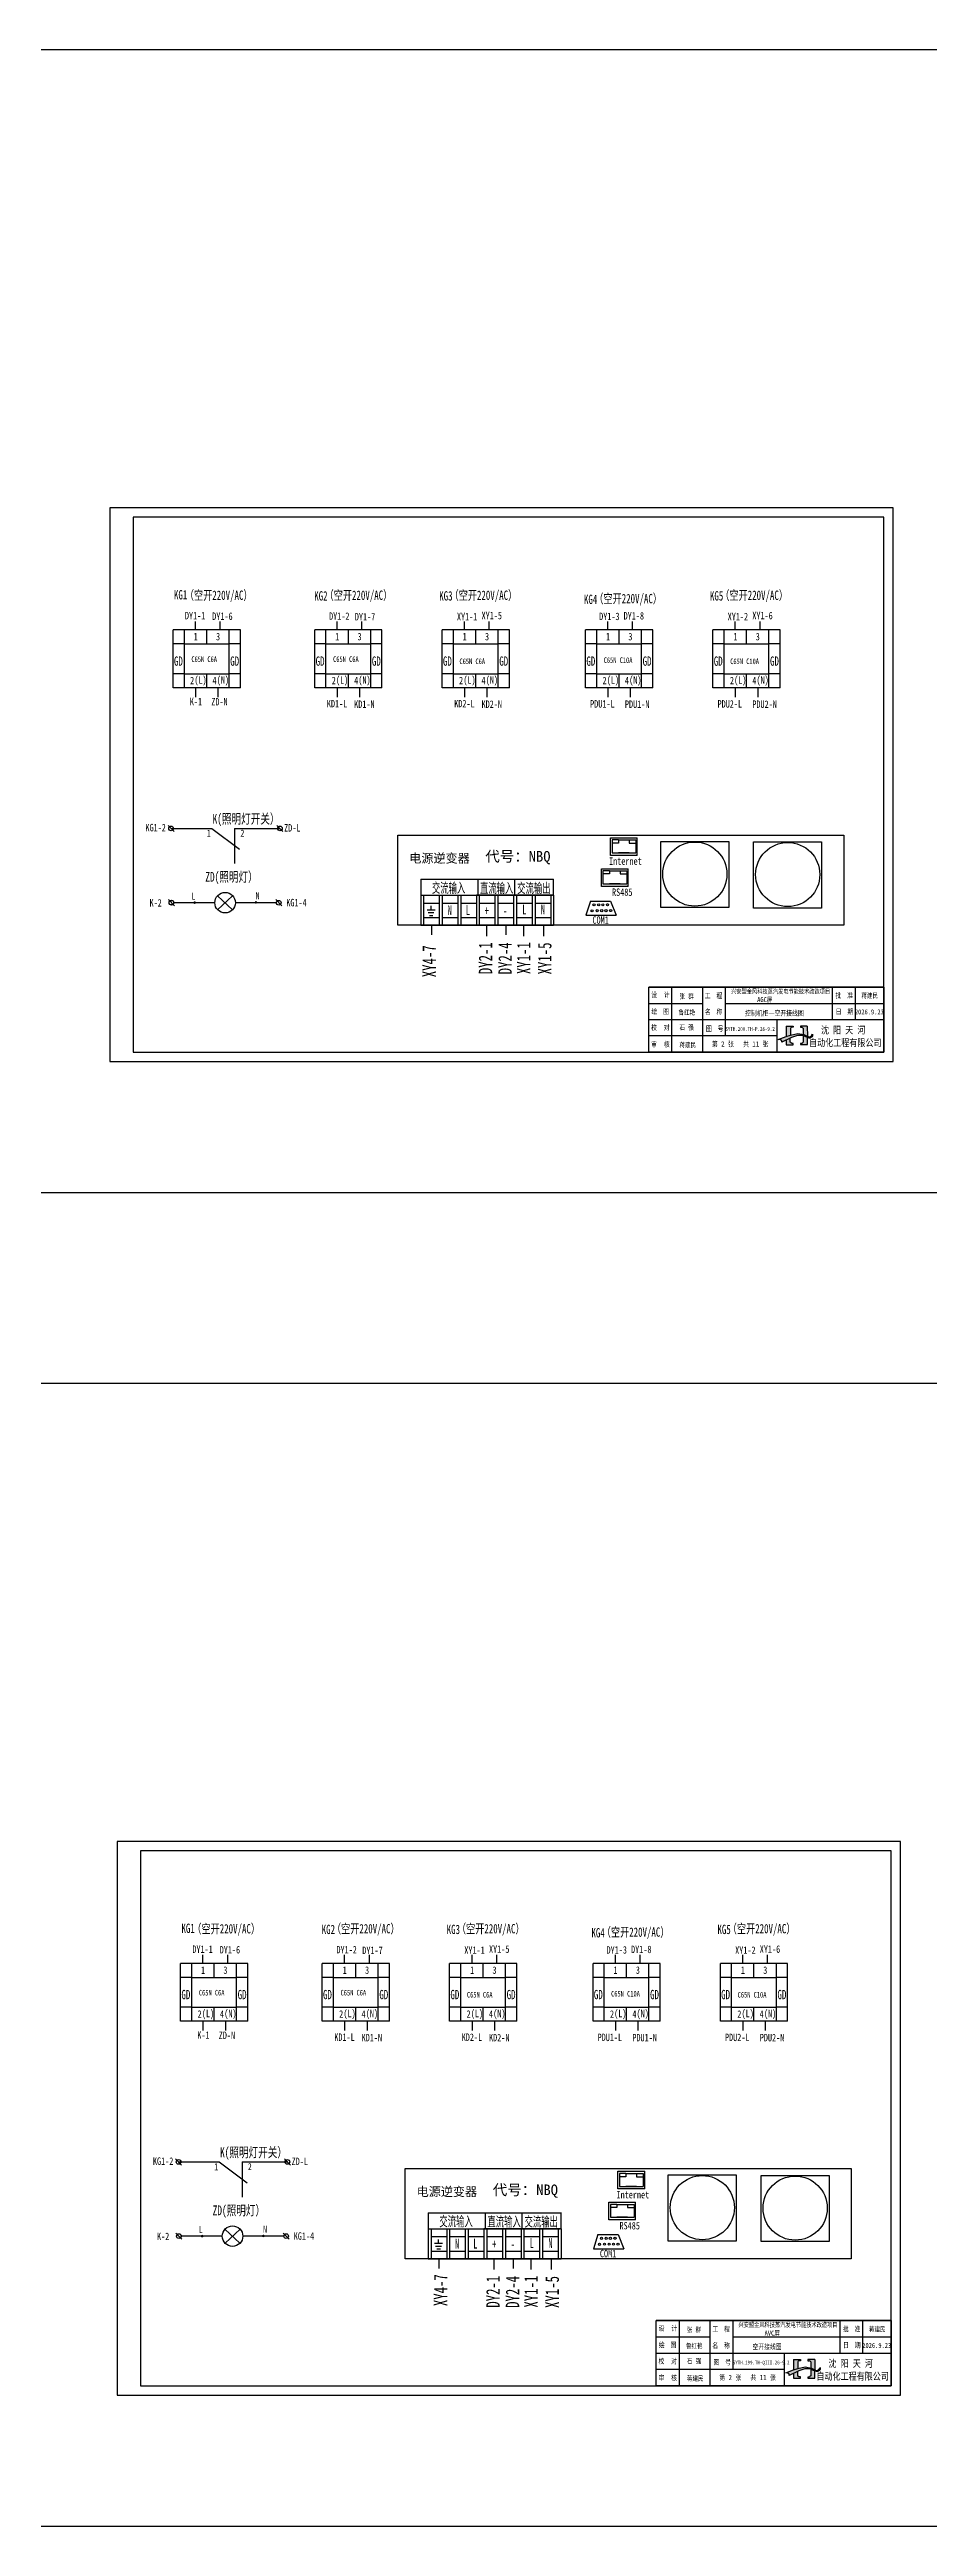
# Model space of a CAD drawing. Header units: millimetres. Extents: x -2527 to 7788, y -1442 to 1215.
# Drawn here: x -722 to 220, y -1442 to 1215 of the extents above; entities that cross this region are included whole.
import ezdxf

# ---------------------------------------------------------------- set-up
doc = ezdxf.new("R2010")
doc.units = ezdxf.units.MM
doc.header["$MEASUREMENT"] = 0
doc.layers.add('待定部分', color=3, linetype='Continuous')
doc.styles.add('_HZTXT', font='', dxfattribs={"width": 0.8})
doc.styles.get("Standard").update_dxf_attribs({"font": '', "width": 0.7, "height": 6})
doc.styles.get('_HZTXT').set_extended_font_data('SimSun')
doc.styles.get('Standard').set_extended_font_data('SimSun')

msp = doc.modelspace()

# ---------------------------------------------------------------- hatches: boundary and pattern name
for points in [[(-568.2, 300.1, 1), (-565.3, 300.1, 1)], [(-502.5, 300.3, 1), (-499.7, 300.3, 1)], [(-560.2, -1130.7, 1), (-557.3, -1130.7, 1)], [(-494.5, -1130.5, 1), (-491.7, -1130.5, 1)]]:
    msp.add_hatch(color=256).paths.add_polyline_path(points)
h = msp.add_hatch(color=256)
h.paths.add_polyline_path([(90.1, 167.6), (82.6, 167.6), (82.6, 166.3), (84.2, 166.3, -0.099172), (85.7, 165.3), (85.7, 158.7), (86.4, 158.5), (90.2, 156.8)])
h.paths.add_polyline_path([(67.4, 156.5), (71.9, 157.9), (71.9, 165.1), (72.4, 165.8), (73.2, 166.4), (74.8, 166.4), (74.8, 167.6), (67.4, 167.6)])
h.paths.add_polyline_path([(73, 155.4), (79.4, 157.6), (84.1, 157.6), (85.7, 157.2), (87.7, 156.4), (91.9, 154.7), (93.3, 154.7), (94.9, 156.1), (95.8, 157.3), (95.8, 158.9), (95.7, 158.8), (94.4, 157.2), (93.2, 156.1), (91.7, 156.1), (86.4, 158.5), (79.8, 159.8), (71.9, 157.9), (67.5, 156.5), (58.9, 153.2), (61.2, 152.9), (62.7, 151.9), (62.7, 150.4)])
h.paths.add_polyline_path([(71.8, 150.5), (71.8, 154.8), (67.4, 152.7), (67.4, 147.6), (75, 147.6), (75, 149), (73.1, 149), (72.6, 149.6)])
h.paths.add_polyline_path([(90.2, 155.4), (87.7, 156.4), (85.7, 157.2), (85.7, 150.3), (85, 149.5), (84.4, 148.9), (82.8, 148.9), (82.8, 147.7), (90.2, 147.7)])
h = msp.add_hatch(color=256)
h.paths.add_polyline_path([(98.1, -1263.2), (90.6, -1263.2), (90.6, -1264.5), (92.2, -1264.5, -0.099172), (93.7, -1265.5), (93.7, -1272.1), (94.4, -1272.3), (98.1, -1274)])
h.paths.add_polyline_path([(75.4, -1274.3), (79.9, -1272.9), (79.9, -1265.7), (80.4, -1265), (81.1, -1264.4), (82.8, -1264.4), (82.8, -1263.2), (75.4, -1263.2)])
h.paths.add_polyline_path([(81, -1275.4), (87.4, -1273.2), (92.1, -1273.2), (93.7, -1273.6), (95.7, -1274.4), (99.8, -1276.1), (101.3, -1276.1), (102.9, -1274.7), (103.8, -1273.5), (103.8, -1271.8), (103.7, -1272), (102.4, -1273.6), (101.2, -1274.6), (99.7, -1274.7), (94.4, -1272.3), (87.8, -1271), (79.8, -1272.9), (75.4, -1274.3), (66.9, -1277.5), (69.2, -1277.9), (70.6, -1278.9), (70.7, -1280.3)])
h.paths.add_polyline_path([(79.8, -1280.3), (79.8, -1276), (75.4, -1278.1), (75.4, -1283.2), (82.9, -1283.2), (82.9, -1281.8), (81.1, -1281.8), (80.6, -1281.2)])
h.paths.add_polyline_path([(98.1, -1275.4), (95.7, -1274.4), (93.7, -1273.6), (93.7, -1280.5), (92.9, -1281.3), (92.4, -1281.9), (90.8, -1281.9), (90.8, -1283.1), (98.1, -1283.1)])

# ---------------------------------------------------------------- linework, layer by layer
at = {"color": 0}
for p, q in [((-577.8, 592.6), (-589.8, 592.6)), ((-589.8, 530.6), (-589.8, 592.6)), ((-589.8, 530.6), (-589.8, 592.6)), ((-565.8, 592.6), (-577.8, 592.6)), ((-577.8, 530.6), (-577.8, 592.6)), ((-577.8, 530.6), (-577.8, 592.6)), ((-553.8, 592.6), (-565.8, 592.6)), ((-553.8, 577.6), (-553.8, 592.6)), ((-541.8, 592.6), (-553.8, 592.6)), ((-529.8, 592.6), (-541.8, 592.6)), ((-517.8, 592.6), (-529.8, 592.6)), ((-529.8, 530.6), (-529.8, 592.6)), ((-529.8, 530.6), (-529.8, 592.6)), ((-529.8, 530.6), (-529.8, 592.6)), ((-517.8, 530.6), (-517.8, 592.6)), ((-517.8, 530.6), (-517.8, 592.6)), ((-438, 530.6), (-438, 592.6)), ((-438, 530.6), (-438, 592.6)), ((-426, 592.6), (-438, 592.6)), ((-426, 530.6), (-426, 592.6)), ((-426, 530.6), (-426, 592.6)), ((-414, 592.6), (-426, 592.6)), ((-402, 592.6), (-414, 592.6)), ((-390, 592.6), (-402, 592.6)), ((-402, 577.6), (-402, 592.6)), ((-378, 592.6), (-390, 592.6)), ((-378, 530.6), (-378, 592.6)), ((-378, 530.6), (-378, 592.6)), ((-378, 530.6), (-378, 592.6)), ((-366, 592.6), (-378, 592.6)), ((-366, 530.6), (-366, 592.6)), ((-366, 530.6), (-366, 592.6)), ((-289.4, 592.6), (-301.4, 592.6)), ((-301.4, 530.6), (-301.4, 592.6)), ((-301.4, 530.6), (-301.4, 592.6)), ((-277.4, 592.6), (-289.4, 592.6)), ((-289.4, 530.6), (-289.4, 592.6)), ((-289.4, 530.6), (-289.4, 592.6)), ((-265.4, 592.6), (-277.4, 592.6)), ((-265.4, 577.6), (-265.4, 592.6)), ((-253.4, 592.6), (-265.4, 592.6)), ((-241.4, 592.6), (-253.4, 592.6)), ((-229.4, 592.6), (-241.4, 592.6)), ((-241.4, 530.6), (-241.4, 592.6)), ((-241.4, 530.6), (-241.4, 592.6)), ((-241.4, 530.6), (-241.4, 592.6)), ((-229.4, 530.6), (-229.4, 592.6)), ((-229.4, 530.6), (-229.4, 592.6)), ((-135.7, 592.6), (-147.7, 592.6)), ((-147.7, 530.6), (-147.7, 592.6)), ((-147.7, 530.6), (-147.7, 592.6)), ((-123.7, 592.6), (-135.7, 592.6)), ((-135.7, 530.6), (-135.7, 592.6)), ((-135.7, 530.6), (-135.7, 592.6)), ((-111.7, 592.6), (-123.7, 592.6)), ((-111.7, 577.6), (-111.7, 592.6)), ((-99.7, 592.6), (-111.7, 592.6)), ((-87.7, 592.6), (-99.7, 592.6)), ((-75.7, 592.6), (-87.7, 592.6)), ((-87.7, 530.6), (-87.7, 592.6)), ((-87.7, 530.6), (-87.7, 592.6)), ((-87.7, 530.6), (-87.7, 592.6)), ((-75.7, 530.6), (-75.7, 592.6)), ((-75.7, 530.6), (-75.7, 592.6)), ((0.9, 592.6), (-11.1, 592.6)), ((-11.1, 530.6), (-11.1, 592.6)), ((-11.1, 530.6), (-11.1, 592.6)), ((12.9, 592.6), (0.9, 592.6)), ((0.9, 530.6), (0.9, 592.6)), ((0.9, 530.6), (0.9, 592.6)), ((24.9, 592.6), (12.9, 592.6)), ((24.9, 577.6), (24.9, 592.6)), ((36.9, 592.6), (24.9, 592.6)), ((48.9, 592.6), (36.9, 592.6)), ((60.9, 592.6), (48.9, 592.6)), ((48.9, 530.6), (48.9, 592.6)), ((48.9, 530.6), (48.9, 592.6)), ((48.9, 530.6), (48.9, 592.6)), ((60.9, 530.6), (60.9, 592.6)), ((60.9, 530.6), (60.9, 592.6)), ((-577.8, 577.6), (-589.8, 577.6)), ((-517.8, 577.6), (-529.8, 577.6)), ((-426, 577.6), (-438, 577.6)), ((-366, 577.6), (-378, 577.6)), ((-289.4, 577.6), (-301.4, 577.6)), ((-229.4, 577.6), (-241.4, 577.6)), ((-135.7, 577.6), (-147.7, 577.6)), ((-75.7, 577.6), (-87.7, 577.6)), ((0.9, 577.6), (-11.1, 577.6)), ((60.9, 577.6), (48.9, 577.6)), ((-577.8, 545.6), (-589.8, 545.6)), ((-577.8, 545.6), (-529.8, 545.6)), ((-553.8, 530.6), (-553.8, 545.6)), ((-517.8, 545.6), (-529.8, 545.6)), ((-426, 545.6), (-438, 545.6)), ((-426, 545.6), (-378, 545.6)), ((-402, 530.6), (-402, 545.6)), ((-366, 545.6), (-378, 545.6)), ((-289.4, 545.6), (-301.4, 545.6)), ((-289.4, 545.6), (-241.4, 545.6)), ((-265.4, 530.6), (-265.4, 545.6)), ((-229.4, 545.6), (-241.4, 545.6)), ((-135.7, 545.6), (-147.7, 545.6)), ((-135.7, 545.6), (-87.7, 545.6)), ((-111.7, 530.6), (-111.7, 545.6)), ((-75.7, 545.6), (-87.7, 545.6)), ((0.9, 545.6), (-11.1, 545.6)), ((0.9, 545.6), (48.9, 545.6)), ((24.9, 530.6), (24.9, 545.6)), ((60.9, 545.6), (48.9, 545.6)), ((-577.8, 530.6), (-589.8, 530.6)), ((-565.8, 530.6), (-577.8, 530.6)), ((-565.8, 530.6), (-565.8, 520.6)), ((-553.8, 530.6), (-565.8, 530.6)), ((-541.8, 530.6), (-553.8, 530.6)), ((-541.8, 530.6), (-541.8, 520.6)), ((-529.8, 530.6), (-541.8, 530.6)), ((-517.8, 530.6), (-529.8, 530.6)), ((-426, 530.6), (-438, 530.6)), ((-414, 530.6), (-426, 530.6)), ((-402, 530.6), (-414, 530.6)), ((-414, 530.6), (-414, 520.6)), ((-390, 530.6), (-402, 530.6)), ((-378, 530.6), (-390, 530.6)), ((-390, 530.6), (-390, 520.6)), ((-366, 530.6), (-378, 530.6)), ((-289.4, 530.6), (-301.4, 530.6)), ((-277.4, 530.6), (-289.4, 530.6)), ((-277.4, 530.6), (-277.4, 520.6)), ((-265.4, 530.6), (-277.4, 530.6)), ((-253.4, 530.6), (-265.4, 530.6)), ((-253.4, 530.6), (-253.4, 520.6)), ((-241.4, 530.6), (-253.4, 530.6)), ((-229.4, 530.6), (-241.4, 530.6)), ((-135.7, 530.6), (-147.7, 530.6)), ((-123.7, 530.6), (-135.7, 530.6)), ((-123.7, 530.6), (-123.7, 520.6)), ((-111.7, 530.6), (-123.7, 530.6)), ((-99.7, 530.6), (-111.7, 530.6)), ((-99.7, 530.6), (-99.7, 520.6)), ((-87.7, 530.6), (-99.7, 530.6)), ((-75.7, 530.6), (-87.7, 530.6)), ((0.9, 530.6), (-11.1, 530.6)), ((12.9, 530.6), (0.9, 530.6)), ((12.9, 530.6), (12.9, 520.6)), ((24.9, 530.6), (12.9, 530.6)), ((36.9, 530.6), (24.9, 530.6)), ((36.9, 530.6), (36.9, 520.6)), ((48.9, 530.6), (36.9, 530.6)), ((60.9, 530.6), (48.9, 530.6)), ((-324.4, 325.2), (-324.4, 307.9)), ((-263.2, 325.2), (-263.2, 307.9)), ((-223.9, 325.2), (-223.9, 307.9)), ((-324.4, 307.9), (-324.4, 275.8)), ((-321.3, 307.9), (-321.3, 275.8)), ((-321.3, 299.6), (-304.5, 299.6)), ((-304.5, 307.9), (-304.5, 275.8)), ((-301.4, 307.9), (-301.4, 275.8)), ((-301.4, 299.6), (-284.6, 299.6)), ((-284.6, 307.9), (-284.6, 275.8)), ((-281.5, 307.9), (-281.5, 275.8)), ((-281.5, 299.6), (-264.7, 299.6)), ((-264.7, 307.9), (-264.7, 275.8)), ((-264.7, 307.9), (-264.7, 275.8)), ((-261.6, 307.9), (-261.6, 275.8)), ((-261.6, 299.6), (-244.8, 299.6)), ((-244.8, 307.9), (-244.8, 275.8)), ((-241.7, 307.9), (-241.7, 275.8)), ((-241.7, 299.6), (-224.9, 299.6)), ((-224.9, 307.9), (-224.9, 275.8)), ((-221.8, 307.9), (-221.8, 275.8)), ((-221.8, 299.6), (-205, 299.6)), ((-205, 307.9), (-205, 275.8)), ((-201.9, 307.9), (-201.9, 275.8)), ((-201.9, 299.6), (-185.1, 299.6)), ((-185.1, 307.9), (-185.1, 275.8)), ((-182, 307.9), (-182, 275.8)), ((-321.3, 284.1), (-304.5, 284.1)), ((-301.4, 284.1), (-284.6, 284.1)), ((-281.5, 284.1), (-264.7, 284.1)), ((-261.6, 284.1), (-244.8, 284.1)), ((-241.7, 284.1), (-224.9, 284.1)), ((-221.8, 284.1), (-205, 284.1)), ((-201.9, 284.1), (-185.1, 284.1)), ((-569.9, -838.2), (-581.9, -838.2)), ((-581.9, -900.2), (-581.9, -838.2)), ((-581.9, -900.2), (-581.9, -838.2)), ((-557.9, -838.2), (-569.9, -838.2)), ((-569.9, -900.2), (-569.9, -838.2)), ((-569.9, -900.2), (-569.9, -838.2)), ((-545.9, -838.2), (-557.9, -838.2)), ((-545.9, -853.2), (-545.9, -838.2)), ((-533.9, -838.2), (-545.9, -838.2)), ((-521.9, -838.2), (-533.9, -838.2)), ((-509.9, -838.2), (-521.9, -838.2)), ((-521.9, -900.2), (-521.9, -838.2)), ((-521.9, -900.2), (-521.9, -838.2)), ((-521.9, -900.2), (-521.9, -838.2)), ((-509.9, -900.2), (-509.9, -838.2)), ((-509.9, -900.2), (-509.9, -838.2)), ((-430, -900.2), (-430, -838.2)), ((-430, -900.2), (-430, -838.2)), ((-418, -838.2), (-430, -838.2)), ((-418, -900.2), (-418, -838.2)), ((-418, -900.2), (-418, -838.2)), ((-406, -838.2), (-418, -838.2)), ((-394, -838.2), (-406, -838.2)), ((-382, -838.2), (-394, -838.2)), ((-394, -853.2), (-394, -838.2)), ((-370, -838.2), (-382, -838.2)), ((-370, -900.2), (-370, -838.2)), ((-370, -900.2), (-370, -838.2)), ((-370, -900.2), (-370, -838.2)), ((-358, -838.2), (-370, -838.2)), ((-358, -900.2), (-358, -838.2)), ((-358, -900.2), (-358, -838.2)), ((-281.4, -838.2), (-293.4, -838.2)), ((-293.4, -900.2), (-293.4, -838.2)), ((-293.4, -900.2), (-293.4, -838.2)), ((-269.4, -838.2), (-281.4, -838.2)), ((-281.4, -900.2), (-281.4, -838.2)), ((-281.4, -900.2), (-281.4, -838.2)), ((-257.4, -838.2), (-269.4, -838.2)), ((-257.4, -853.2), (-257.4, -838.2)), ((-245.4, -838.2), (-257.4, -838.2)), ((-233.4, -838.2), (-245.4, -838.2)), ((-221.4, -838.2), (-233.4, -838.2)), ((-233.4, -900.2), (-233.4, -838.2)), ((-233.4, -900.2), (-233.4, -838.2)), ((-233.4, -900.2), (-233.4, -838.2)), ((-221.4, -900.2), (-221.4, -838.2)), ((-221.4, -900.2), (-221.4, -838.2)), ((-127.7, -838.2), (-139.7, -838.2)), ((-139.7, -900.2), (-139.7, -838.2)), ((-139.7, -900.2), (-139.7, -838.2)), ((-115.7, -838.2), (-127.7, -838.2)), ((-127.7, -900.2), (-127.7, -838.2)), ((-127.7, -900.2), (-127.7, -838.2)), ((-103.7, -838.2), (-115.7, -838.2)), ((-103.7, -853.2), (-103.7, -838.2)), ((-91.7, -838.2), (-103.7, -838.2)), ((-79.7, -838.2), (-91.7, -838.2)), ((-67.7, -838.2), (-79.7, -838.2)), ((-79.7, -900.2), (-79.7, -838.2)), ((-79.7, -900.2), (-79.7, -838.2)), ((-79.7, -900.2), (-79.7, -838.2)), ((-67.7, -900.2), (-67.7, -838.2)), ((-67.7, -900.2), (-67.7, -838.2)), ((8.9, -838.2), (-3.1, -838.2)), ((-3.1, -900.2), (-3.1, -838.2)), ((-3.1, -900.2), (-3.1, -838.2)), ((20.9, -838.2), (8.9, -838.2)), ((8.9, -900.2), (8.9, -838.2)), ((8.9, -900.2), (8.9, -838.2)), ((32.9, -838.2), (20.9, -838.2)), ((32.9, -853.2), (32.9, -838.2)), ((44.9, -838.2), (32.9, -838.2)), ((56.9, -838.2), (44.9, -838.2)), ((68.9, -838.2), (56.9, -838.2)), ((56.9, -900.2), (56.9, -838.2)), ((56.9, -900.2), (56.9, -838.2)), ((56.9, -900.2), (56.9, -838.2)), ((68.9, -900.2), (68.9, -838.2)), ((68.9, -900.2), (68.9, -838.2)), ((-569.9, -853.2), (-581.9, -853.2)), ((-509.9, -853.2), (-521.9, -853.2)), ((-418, -853.2), (-430, -853.2)), ((-358, -853.2), (-370, -853.2)), ((-281.4, -853.2), (-293.4, -853.2)), ((-221.4, -853.2), (-233.4, -853.2)), ((-127.7, -853.2), (-139.7, -853.2)), ((-67.7, -853.2), (-79.7, -853.2)), ((8.9, -853.2), (-3.1, -853.2)), ((68.9, -853.2), (56.9, -853.2)), ((-569.9, -885.2), (-581.9, -885.2)), ((-569.9, -900.2), (-581.9, -900.2)), ((-569.9, -885.2), (-521.9, -885.2)), ((-557.9, -900.2), (-569.9, -900.2)), ((-557.9, -900.2), (-557.9, -910.2)), ((-545.9, -900.2), (-557.9, -900.2)), ((-545.9, -900.2), (-545.9, -885.2)), ((-533.9, -900.2), (-545.9, -900.2)), ((-533.9, -900.2), (-533.9, -910.2)), ((-521.9, -900.2), (-533.9, -900.2)), ((-509.9, -885.2), (-521.9, -885.2)), ((-509.9, -900.2), (-521.9, -900.2)), ((-418, -885.2), (-430, -885.2)), ((-418, -900.2), (-430, -900.2)), ((-418, -885.2), (-370, -885.2)), ((-406, -900.2), (-418, -900.2)), ((-394, -900.2), (-406, -900.2)), ((-406, -900.2), (-406, -910.2)), ((-394, -900.2), (-394, -885.2)), ((-382, -900.2), (-394, -900.2)), ((-370, -900.2), (-382, -900.2)), ((-382, -900.2), (-382, -910.2)), ((-358, -885.2), (-370, -885.2)), ((-358, -900.2), (-370, -900.2)), ((-281.4, -885.2), (-293.4, -885.2)), ((-281.4, -900.2), (-293.4, -900.2)), ((-281.4, -885.2), (-233.4, -885.2)), ((-269.4, -900.2), (-281.4, -900.2)), ((-269.4, -900.2), (-269.4, -910.2)), ((-257.4, -900.2), (-269.4, -900.2)), ((-257.4, -900.2), (-257.4, -885.2)), ((-245.4, -900.2), (-257.4, -900.2)), ((-245.4, -900.2), (-245.4, -910.2)), ((-233.4, -900.2), (-245.4, -900.2)), ((-221.4, -885.2), (-233.4, -885.2)), ((-221.4, -900.2), (-233.4, -900.2)), ((-127.7, -885.2), (-139.7, -885.2)), ((-127.7, -900.2), (-139.7, -900.2)), ((-127.7, -885.2), (-79.7, -885.2)), ((-115.7, -900.2), (-127.7, -900.2)), ((-115.7, -900.2), (-115.7, -910.2)), ((-103.7, -900.2), (-115.7, -900.2)), ((-103.7, -900.2), (-103.7, -885.2)), ((-91.7, -900.2), (-103.7, -900.2)), ((-91.7, -900.2), (-91.7, -910.2)), ((-79.7, -900.2), (-91.7, -900.2)), ((-67.7, -885.2), (-79.7, -885.2)), ((-67.7, -900.2), (-79.7, -900.2)), ((8.9, -885.2), (-3.1, -885.2)), ((8.9, -900.2), (-3.1, -900.2)), ((8.9, -885.2), (56.9, -885.2)), ((20.9, -900.2), (8.9, -900.2)), ((20.9, -900.2), (20.9, -910.2)), ((32.9, -900.2), (20.9, -900.2)), ((32.9, -900.2), (32.9, -885.2)), ((44.9, -900.2), (32.9, -900.2)), ((44.9, -900.2), (44.9, -910.2)), ((56.9, -900.2), (44.9, -900.2)), ((68.9, -885.2), (56.9, -885.2)), ((68.9, -900.2), (56.9, -900.2)), ((-316.4, -1105.6), (-316.4, -1122.9)), ((-255.2, -1105.6), (-255.2, -1122.9)), ((-215.9, -1105.6), (-215.9, -1122.9)), ((-316.4, -1122.9), (-316.4, -1155)), ((-313.3, -1122.9), (-313.3, -1155)), ((-313.3, -1131.2), (-296.5, -1131.2)), ((-296.5, -1122.9), (-296.5, -1155)), ((-293.4, -1122.9), (-293.4, -1155)), ((-293.4, -1131.2), (-276.6, -1131.2)), ((-276.6, -1122.9), (-276.6, -1155)), ((-273.5, -1122.9), (-273.5, -1155)), ((-273.5, -1131.2), (-256.7, -1131.2)), ((-256.7, -1122.9), (-256.7, -1155)), ((-256.7, -1122.9), (-256.7, -1155)), ((-253.6, -1122.9), (-253.6, -1155)), ((-253.6, -1131.2), (-236.8, -1131.2)), ((-236.8, -1122.9), (-236.8, -1155)), ((-233.7, -1122.9), (-233.7, -1155)), ((-233.7, -1131.2), (-216.9, -1131.2)), ((-216.9, -1122.9), (-216.9, -1155)), ((-213.8, -1122.9), (-213.8, -1155)), ((-213.8, -1131.2), (-197, -1131.2)), ((-197, -1122.9), (-197, -1155)), ((-193.9, -1122.9), (-193.9, -1155)), ((-193.9, -1131.2), (-177.1, -1131.2)), ((-177.1, -1122.9), (-177.1, -1155)), ((-174, -1122.9), (-174, -1155)), ((-313.3, -1146.7), (-296.5, -1146.7)), ((-293.4, -1146.7), (-276.6, -1146.7)), ((-273.5, -1146.7), (-256.7, -1146.7)), ((-253.6, -1146.7), (-236.8, -1146.7)), ((-233.7, -1146.7), (-216.9, -1146.7)), ((-213.8, -1146.7), (-197, -1146.7)), ((-193.9, -1146.7), (-177.1, -1146.7))]:
    msp.add_line(p, q, dxfattribs=at)
at = {"lineweight": -3, "ltscale": 1000}
for p, q in [((-565.8, 592.6), (-565.8, 601.8)), ((-539.4, 592.6), (-539.4, 601.8)), ((-142.3, 301.8), (-147.3, 286.6)), ((-142.3, 301.8), (-120.8, 301.8)), ((-120.8, 301.8), (-114.7, 286.6)), ((-147.3, 286.6), (-114.7, 286.6)), ((-557.9, -838.2), (-557.9, -829)), ((-531.4, -838.2), (-531.4, -829)), ((-134.4, -1128.9), (-139.3, -1144.2)), ((-134.4, -1128.9), (-112.8, -1128.9)), ((-112.8, -1128.9), (-106.7, -1144.2)), ((-139.3, -1144.2), (-106.7, -1144.2))]:
    msp.add_line(p, q, dxfattribs=at)
at = {"color": 0, "lineweight": -3, "ltscale": 1000}
for p, q in [((-414, 592.6), (-414, 601.8)), ((-387.5, 592.6), (-387.5, 601.8)), ((-277.4, 592.6), (-277.4, 601.8)), ((-250.9, 592.6), (-250.9, 601.8)), ((-123.7, 592.6), (-123.7, 601.8)), ((-97.2, 592.6), (-97.2, 601.8)), ((12.9, 592.6), (12.9, 601.8)), ((39.4, 592.6), (39.4, 601.8)), ((-406, -838.2), (-406, -829)), ((-379.5, -838.2), (-379.5, -829)), ((-269.4, -838.2), (-269.4, -829)), ((-243, -838.2), (-243, -829)), ((-115.7, -838.2), (-115.7, -829)), ((-89.2, -838.2), (-89.2, -829)), ((20.9, -838.2), (20.9, -829)), ((47.4, -838.2), (47.4, -829))]:
    msp.add_line(p, q, dxfattribs=at)
for p, q in [((-588.9, 376.4), (-595.3, 382.9)), ((-592.1, 379.6), (-548.4, 379.6)), ((-548.4, 379.6), (-518.7, 357.4)), ((-524, 379.6), (-475.4, 379.7)), ((-524, 379.6), (-524, 342)), ((-472.2, 376.4), (-478.6, 382.9)), ((-324.4, 325.2), (-182, 325.2)), ((-182, 307.9), (-182, 325.3)), ((-588.5, 296.8), (-594.9, 303.3)), ((-473.5, 296.8), (-479.9, 303.3)), ((-324.4, 307.9), (-183, 307.9)), ((-317.5, 292.4), (-308.9, 292.4)), ((-313.2, 292.4), (-313.2, 296.5)), ((-182, 307.9), (-264.7, 307.9)), ((-324.4, 275.8), (-182, 275.8)), ((-316.5, 289.5), (-310.2, 289.5)), ((-315.1, 286.4), (-311.3, 286.4)), ((-313, 275.8), (-313, 265.4)), ((-254, 275.8), (-254, 264.1)), ((-233.3, 275.8), (-233.3, 265.4)), ((-214.2, 275.8), (-214.2, 264.1)), ((-192.7, 275.8), (-192.7, 264.1)), ((172.1, 209.5), (-79.9, 209.5)), ((-79.9, 209.5), (172.1, 209.5)), ((-79.9, 139.5), (-79.9, 209.5)), ((-79.9, 192), (-22.4, 192)), ((-55.4, 209.5), (-55.4, 139.5)), ((-22.4, 209.5), (-22.4, 139.5)), ((2.1, 209.5), (2.1, 157)), ((2.1, 192), (172.1, 192)), ((116.9, 209.5), (116.9, 174.5)), ((141.4, 209.5), (141.4, 174.5)), ((172.1, 209.5), (172.1, 139.5)), ((172.1, 209.5), (172.1, 174.5)), ((-79.9, 174.5), (172.1, 174.5)), ((57.3, 174.5), (57.3, 139.5)), ((67.4, 167.6), (67.4, 156.5)), ((67.4, 167.6), (74.8, 167.6)), ((72.4, 165.8), (71.9, 165.1)), ((71.9, 165.1), (71.9, 165.1)), ((71.9, 165.1), (71.9, 157.9)), ((71.9, 157.9), (79.8, 159.8)), ((73.2, 166.4), (72.4, 165.8)), ((74.8, 166.4), (73.2, 166.4)), ((73.2, 166.4), (73.2, 166.4)), ((74.8, 167.6), (74.8, 166.4)), ((79.8, 159.8), (86.4, 158.5)), ((90.1, 167.6), (82.6, 167.6)), ((82.6, 167.6), (82.6, 166.3)), ((82.6, 166.3), (84.2, 166.3)), ((85.7, 165.3), (85.7, 158.7)), ((90.1, 167.6), (90.2, 156.8)), ((57.3, 157), (-79.9, 157)), ((172.1, 139.5), (-79.9, 139.5)), ((172.1, 139.5), (-79.9, 139.5)), ((58.9, 153.2), (67.5, 156.5)), ((61.2, 152.9), (58.9, 153.2)), ((62.7, 151.9), (61.2, 152.9)), ((73, 155.4), (62.7, 150.4)), ((62.7, 150.4), (62.7, 151.9)), ((67.4, 152.7), (67.4, 147.6)), ((67.4, 147.6), (75, 147.6)), ((67.5, 156.5), (71.9, 157.9)), ((71.8, 150.5), (71.8, 154.8)), ((72.6, 149.6), (71.8, 150.5)), ((73.1, 149), (72.6, 149.6)), ((79.4, 157.6), (73, 155.4)), ((75, 149), (73.1, 149)), ((75, 147.6), (75, 149)), ((84.1, 157.6), (79.4, 157.6)), ((84.4, 148.9), (82.8, 148.9)), ((82.8, 148.9), (82.8, 147.7)), ((82.8, 147.7), (90.2, 147.7)), ((85.7, 157.2), (84.1, 157.6)), ((85, 149.5), (84.4, 148.9)), ((85.7, 150.3), (85, 149.5)), ((87.7, 156.4), (85.7, 157.2)), ((85.7, 157.2), (85.7, 150.3)), ((86.4, 158.5), (91.7, 156.1)), ((91.9, 154.7), (87.7, 156.4)), ((90.2, 147.7), (90.2, 155.4)), ((91.7, 156.1), (93.2, 156.1)), ((93.3, 154.7), (91.9, 154.7)), ((93.2, 156.1), (94.4, 157.2)), ((94.9, 156.1), (93.3, 154.7)), ((94.4, 157.2), (95.7, 158.8)), ((95.8, 157.3), (94.9, 156.1)), ((95.7, 158.8), (95.8, 158.9)), ((95.8, 158.9), (95.8, 157.3)), ((-580.9, -1054.4), (-587.3, -1047.9)), ((-584.1, -1051.1), (-540.4, -1051.1)), ((-540.4, -1051.1), (-510.7, -1073.4)), ((-516, -1051.1), (-516, -1088.8)), ((-516, -1051.1), (-467.4, -1051.1)), ((-464.2, -1054.4), (-470.6, -1047.9)), ((-316.4, -1105.6), (-174, -1105.6)), ((-174, -1122.9), (-174, -1105.5)), ((-580.5, -1134), (-587, -1127.5)), ((-465.5, -1134), (-472, -1127.5)), ((-316.4, -1122.9), (-175, -1122.9)), ((-309.6, -1138.4), (-301, -1138.4)), ((-308.5, -1141.3), (-302.2, -1141.3)), ((-305.3, -1138.4), (-305.3, -1134.3)), ((-174, -1122.9), (-256.7, -1122.9)), ((-316.4, -1155), (-174, -1155)), ((-307.2, -1144.4), (-303.4, -1144.4)), ((-305, -1155), (-305, -1165.4)), ((-246, -1155), (-246, -1166.6)), ((-225.4, -1155), (-225.4, -1165.4)), ((-206.2, -1155), (-206.2, -1166.6)), ((-184.7, -1155), (-184.7, -1166.6)), ((180.1, -1221.3), (-71.9, -1221.3)), ((-71.9, -1221.3), (180.1, -1221.3)), ((-71.9, -1291.3), (-71.9, -1221.3)), ((-47.4, -1221.3), (-47.4, -1291.3)), ((-14.4, -1221.3), (-14.4, -1291.3)), ((10.1, -1221.3), (10.1, -1273.8)), ((124.9, -1221.3), (124.9, -1256.3)), ((149.4, -1221.3), (149.4, -1256.3)), ((180.1, -1221.3), (180.1, -1291.3)), ((180.1, -1221.3), (180.1, -1256.3)), ((-71.9, -1238.8), (-14.4, -1238.8)), ((10.1, -1238.8), (180.1, -1238.8)), ((-71.9, -1256.3), (180.1, -1256.3)), ((65.3, -1273.8), (-71.9, -1273.8)), ((65.3, -1256.3), (65.3, -1291.3)), ((66.9, -1277.5), (75.4, -1274.3)), ((81, -1275.4), (70.7, -1280.3)), ((75.4, -1263.2), (75.4, -1274.3)), ((75.4, -1263.2), (82.8, -1263.2)), ((75.4, -1274.3), (79.8, -1272.9)), ((79.8, -1272.9), (87.8, -1271)), ((80.4, -1265), (79.9, -1265.7)), ((79.9, -1265.7), (79.9, -1265.7)), ((79.9, -1265.7), (79.9, -1272.9)), ((81.1, -1264.4), (80.4, -1265)), ((87.4, -1273.2), (81, -1275.4)), ((82.8, -1264.4), (81.1, -1264.4)), ((81.1, -1264.4), (81.1, -1264.4)), ((82.8, -1263.2), (82.8, -1264.4)), ((92.1, -1273.2), (87.4, -1273.2)), ((87.8, -1271), (94.4, -1272.3)), ((98.1, -1263.2), (90.6, -1263.2)), ((90.6, -1263.2), (90.6, -1264.5)), ((90.6, -1264.5), (92.2, -1264.5)), ((93.7, -1273.6), (92.1, -1273.2)), ((93.7, -1265.5), (93.7, -1272.1)), ((95.7, -1274.4), (93.7, -1273.6)), ((93.7, -1273.6), (93.7, -1280.5)), ((94.4, -1272.3), (99.7, -1274.7)), ((99.8, -1276.1), (95.7, -1274.4)), ((98.1, -1263.2), (98.1, -1274)), ((98.1, -1283.1), (98.1, -1275.4)), ((99.7, -1274.7), (101.2, -1274.6)), ((101.2, -1274.6), (102.4, -1273.6)), ((102.9, -1274.7), (101.3, -1276.1)), ((102.4, -1273.6), (103.7, -1272)), ((103.8, -1273.5), (102.9, -1274.7)), ((103.7, -1272), (103.8, -1271.8)), ((103.8, -1271.8), (103.8, -1273.5)), ((180.1, -1291.3), (-71.9, -1291.3)), ((180.1, -1291.3), (-71.9, -1291.3)), ((69.2, -1277.9), (66.9, -1277.5)), ((70.6, -1278.9), (69.2, -1277.9)), ((70.7, -1280.3), (70.6, -1278.9)), ((75.4, -1278.1), (75.4, -1283.2)), ((75.4, -1283.2), (82.9, -1283.2)), ((79.8, -1280.3), (79.8, -1276)), ((80.6, -1281.2), (79.8, -1280.3)), ((81.1, -1281.8), (80.6, -1281.2)), ((82.9, -1281.8), (81.1, -1281.8)), ((82.9, -1283.2), (82.9, -1281.8)), ((92.4, -1281.9), (90.8, -1281.9)), ((90.8, -1281.9), (90.8, -1283.1)), ((90.8, -1283.1), (98.1, -1283.1)), ((92.9, -1281.3), (92.4, -1281.9)), ((93.7, -1280.5), (92.9, -1281.3)), ((101.3, -1276.1), (99.8, -1276.1))]:
    msp.add_line(p, q)
at = {"color": 7}
for p, q in [((-121, 350.6), (-121, 369.7)), ((-121, 369.7), (-92.3, 369.7)), ((-121, 350.6), (-121, 369.7)), ((-92.3, 350.6), (-121, 350.6)), ((-119.3, 367.4), (-119.3, 353.5)), ((-112.4, 367.4), (-119.3, 367.4)), ((-112.4, 363.9), (-119.3, 363.9)), ((-119.3, 353.5), (-93.9, 353.5)), ((-112.4, 367.4), (-112.4, 363.9)), ((-112.4, 367.4), (-100.9, 367.4)), ((-100.9, 353.5), (-112.4, 353.5)), ((-100.9, 353.5), (-112.4, 353.5)), ((-100.9, 367.4), (-100.9, 363.9)), ((-100.9, 367.4), (-93.9, 367.4)), ((-100.9, 363.9), (-93.9, 363.9)), ((-93.9, 367.4), (-93.9, 353.5)), ((-92.3, 350.6), (-92.3, 369.7)), ((-130.6, 317.5), (-130.6, 336.5)), ((-130.6, 336.5), (-102, 336.5)), ((-130.6, 317.5), (-130.6, 336.5)), ((-129, 334.2), (-129, 320.4)), ((-122.1, 334.2), (-129, 334.2)), ((-122.1, 330.8), (-129, 330.8)), ((-129, 320.4), (-103.6, 320.4)), ((-122.1, 334.2), (-122.1, 330.8)), ((-122.1, 334.2), (-110.5, 334.2)), ((-110.5, 320.4), (-122.1, 320.4)), ((-110.5, 320.4), (-122.1, 320.4)), ((-110.5, 334.2), (-110.5, 330.8)), ((-110.5, 334.2), (-103.6, 334.2)), ((-110.5, 330.8), (-103.6, 330.8)), ((-103.6, 334.2), (-103.6, 320.4)), ((-102, 317.5), (-102, 336.5)), ((-102, 317.5), (-130.6, 317.5)), ((-113, -1080.1), (-113, -1061.1)), ((-113, -1061.1), (-84.3, -1061.1)), ((-113, -1080.1), (-113, -1061.1)), ((-84.3, -1080.1), (-84.3, -1061.1)), ((-84.3, -1080.1), (-113, -1080.1)), ((-111.4, -1063.4), (-111.4, -1077.3)), ((-104.4, -1063.4), (-111.4, -1063.4)), ((-104.4, -1066.9), (-111.4, -1066.9)), ((-111.4, -1077.3), (-86, -1077.3)), ((-104.4, -1063.4), (-104.4, -1066.9)), ((-104.4, -1063.4), (-92.9, -1063.4)), ((-92.9, -1077.3), (-104.4, -1077.3)), ((-92.9, -1077.3), (-104.4, -1077.3)), ((-92.9, -1063.4), (-92.9, -1066.9)), ((-92.9, -1063.4), (-86, -1063.4)), ((-92.9, -1066.9), (-86, -1066.9)), ((-86, -1063.4), (-86, -1077.3)), ((-122.7, -1113.3), (-122.7, -1094.2)), ((-122.7, -1094.2), (-94, -1094.2)), ((-122.7, -1113.3), (-122.7, -1094.2)), ((-94, -1113.3), (-122.7, -1113.3)), ((-121, -1096.6), (-121, -1110.4)), ((-114.1, -1096.6), (-121, -1096.6)), ((-114.1, -1100), (-121, -1100)), ((-121, -1110.4), (-95.6, -1110.4)), ((-114.1, -1096.6), (-114.1, -1100)), ((-114.1, -1096.6), (-102.6, -1096.6)), ((-102.6, -1110.4), (-114.1, -1110.4)), ((-102.6, -1110.4), (-114.1, -1110.4)), ((-102.6, -1096.6), (-102.6, -1100)), ((-102.6, -1096.6), (-95.6, -1096.6)), ((-102.6, -1100), (-95.6, -1100)), ((-95.6, -1096.6), (-95.6, -1110.4)), ((-94, -1113.3), (-94, -1094.2))]:
    msp.add_line(p, q, dxfattribs=at)
at = {"linetype": 'Continuous'}
for p, q in [((-545.2, 300), (-589.2, 300)), ((-542.3, 307.5), (-526.3, 292.5)), ((-526.2, 307.5), (-542.2, 292.5)), ((-479.2, 300), (-523.2, 300)), ((-537.2, -1130.7), (-581.2, -1130.7)), ((-534.3, -1123.2), (-518.3, -1138.3)), ((-518.2, -1123.3), (-534.2, -1138.3)), ((-471.2, -1130.7), (-515.2, -1130.7))]:
    msp.add_line(p, q, dxfattribs=at)
at = {"color": 1, "lineweight": -3, "ltscale": 1000}
for points in [[(-1782.7, 1215.4), (7788.1, 1215.4), (7788.1, -11.4), (-1782.7, -11.4)], [(-1784.7, -215.4), (7786.1, -215.4), (7786.1, -1442.2), (-1784.7, -1442.2)]]:
    msp.add_lwpolyline(points, close=True, dxfattribs=at)
for points in [[(-657.9, 129.5), (182.1, 129.5), (182.1, 723.5), (-657.9, 723.5)], [(-632.9, 139.5), (172.1, 139.5), (172.1, 713.5), (-632.9, 713.5)], [(-649.9, -1301.3), (190.1, -1301.3), (190.1, -707.3), (-649.9, -707.3)], [(-624.9, -1291.3), (180.1, -1291.3), (180.1, -717.3), (-624.9, -717.3)]]:
    msp.add_lwpolyline(points, close=True)
at = {"lineweight": -3, "ltscale": 1000}
for points in [[(-349.1, 372.6), (129.3, 372.6), (129.3, 275.8), (-348.9, 275.8)], [(-67.1, 365.7), (5.8, 365.7), (5.8, 294.7), (-67.1, 294.7)], [(32.5, 365.2), (105.4, 365.2), (105.4, 294.2), (32.5, 294.2)], [(-341.1, -1058.2), (137.2, -1058.2), (137.2, -1155), (-341, -1155)], [(-59.2, -1065.1), (13.8, -1065.1), (13.8, -1136.1), (-59.2, -1136.1)], [(40.5, -1065.6), (113.4, -1065.6), (113.4, -1136.6), (40.5, -1136.6)]]:
    msp.add_lwpolyline(points, close=True, dxfattribs=at)
for centre in [(-592.1, 379.7), (-592.1, 379.7), (-475.4, 379.7), (-475.4, 379.7), (-591.7, 300.1), (-591.7, 300), (-476.7, 300), (-476.7, 300), (-584.1, -1051.1), (-584.1, -1051.1), (-467.4, -1051.1), (-467.4, -1051.1), (-583.8, -1130.7), (-583.7, -1130.7), (-468.7, -1130.7), (-468.7, -1130.7)]:
    msp.add_circle(centre, 2.5)
for centre, radius in [((-30.5, 330.7), 34.4), ((69.1, 330.2), 34.4), ((-140.7, 291.3), 1.13), ((-138.6, 297.7), 1.13), ((-135.3, 291.4), 1.13), ((-133.6, 297.7), 1.13), ((-130.4, 291.4), 1.13), ((-129.1, 297.7), 1.13), ((-125.8, 291.4), 1.13), ((-124.1, 297.8), 1.13), ((-120.8, 291.5), 1.13), ((-22.5, -1100.1), 34.4), ((77.1, -1100.6), 34.4), ((-132.7, -1139.5), 1.13), ((-130.6, -1133.1), 1.13), ((-127.3, -1139.4), 1.13), ((-125.6, -1133.1), 1.13), ((-122.4, -1139.4), 1.13), ((-121.1, -1133.1), 1.13), ((-117.8, -1139.4), 1.13), ((-116.1, -1133), 1.13), ((-112.9, -1139.3), 1.13)]:
    msp.add_circle(centre, radius, dxfattribs=at)
at = {"linetype": 'Continuous'}
for centre in [(-534.2, 300), (-526.2, -1130.7)]:
    msp.add_circle(centre, 11, dxfattribs=at)
for centre in [(82.5, 162.1), (90.5, -1268.7)]:
    msp.add_arc(centre, 4.55, 44.9974, 67.6519)
at = {"layer": '待定部分', "color": 0}
for p, q in [((-577.8, 577.6), (-529.8, 577.6)), ((-426, 577.6), (-378, 577.6)), ((-289.4, 577.6), (-241.4, 577.6)), ((-135.7, 577.6), (-87.7, 577.6)), ((0.9, 577.6), (48.9, 577.6)), ((-569.9, -853.2), (-521.9, -853.2)), ((-418, -853.2), (-370, -853.2)), ((-281.4, -853.2), (-233.4, -853.2)), ((-127.7, -853.2), (-79.7, -853.2)), ((8.9, -853.2), (56.9, -853.2))]:
    msp.add_line(p, q, dxfattribs=at)

# ---------------------------------------------------------------- texts
at = {"color": 0}
for s, height, width, p in [('KG1', 10, 0.7, (-589, 625.4)), ('DY1-1', 8, 0.7, (-577.3, 604)), ('（空开220V/AC）', 10, 0.7, (-577.3, 624.9)), ('DY1-6', 8, 0.7, (-548, 603.4)), ('KG2', 10, 0.7, (-438.6, 624.2)), ('DY1-2', 8, 0.7, (-422.7, 603.5)), ('（空开220V/AC）', 10, 0.7, (-427.5, 624.9)), ('KG3', 10, 0.7, (-304.6, 624.2)), ('（空开220V/AC）', 10, 0.7, (-293.5, 624.9)), ('XY1-5', 8, 0.7, (-259.2, 604.1)), ('KG4', 10, 0.7, (-149.4, 620.5)), ('（空开220V/AC）', 10, 0.7, (-138.3, 621.3)), ('DY1-8', 8, 0.7, (-106.9, 603.8)), ('KG5', 10, 0.7, (-14.3, 624.2)), ('（空开220V/AC）', 10, 0.7, (-3.2, 624.9)), ('XY1-6', 8, 0.7, (31.1, 604.1)), ('1', 8, 0.7, (-567.9, 581.5)), ('3', 8, 0.7, (-543.9, 581.5)), ('1', 8, 0.7, (-416.1, 581.5)), ('DY1-7', 8, 0.7, (-395.1, 602.8)), ('3', 8, 0.7, (-392.1, 581.5)), ('XY1-1', 8, 0.7, (-285.6, 603)), ('1', 8, 0.7, (-279.5, 581.5)), ('3', 8, 0.7, (-255.5, 581.5)), ('DY1-3', 8, 0.7, (-133.1, 603.2)), ('1', 8, 0.7, (-125.8, 581.5)), ('3', 8, 0.7, (-101.8, 581.5)), ('XY1-2', 8, 0.7, (4.7, 603)), ('1', 8, 0.7, (10.8, 581.5)), ('3', 8, 0.7, (34.8, 581.5)), ('GD', 10, 0.7, (-589, 554.2)), ('GD', 10, 0.7, (-528.7, 554.2)), ('GD', 10, 0.7, (-437.1, 554.2)), ('C65N C6A', 6, 0.7, (-418.4, 558.3)), ('GD', 10, 0.7, (-376.8, 554.2)), ('GD', 10, 0.7, (-300.6, 554.2)), ('C65N C6A', 6, 0.7, (-282.9, 556)), ('GD', 10, 0.7, (-240.2, 554.2)), ('GD', 10, 0.7, (-146.8, 554.2)), ('C65N C10A', 6, 0.7, (-128.3, 557.2)), ('GD', 10, 0.7, (-86.5, 554.2)), ('GD', 10, 0.7, (-10.2, 554.2)), ('C65N C10A', 6, 0.7, (7.4, 556)), ('GD', 10, 0.7, (50.1, 554.2)), ('2', 8, 0.7, (-571.7, 534.4)), ('(L)', 8, 0.7, (-567.1, 535)), ('4', 8, 0.7, (-547.7, 534.4)), ('(N)', 8, 0.7, (-543.1, 535)), ('2', 8, 0.7, (-419.8, 534.4)), ('(L)', 8, 0.7, (-415.3, 535)), ('4', 8, 0.7, (-395.8, 534.4)), ('(N)', 8, 0.7, (-391.3, 535)), ('2', 8, 0.7, (-283.3, 534.4)), ('(L)', 8, 0.7, (-278.7, 535)), ('4', 8, 0.7, (-259.3, 534.4)), ('(N)', 8, 0.7, (-254.7, 535)), ('2', 8, 0.7, (-129.5, 534.4)), ('(L)', 8, 0.7, (-124.9, 535)), ('4', 8, 0.7, (-105.5, 534.4)), ('(N)', 8, 0.7, (-100.9, 535)), ('2', 8, 0.7, (7.1, 534.4)), ('(L)', 8, 0.7, (11.6, 535)), ('4', 8, 0.7, (31.1, 534.4)), ('(N)', 8, 0.7, (35.6, 535)), ('K-1', 8, 0.7, (-572, 511.8)), ('ZD-N', 8, 0.7, (-549, 511.6)), ('KD1-L', 8, 0.7, (-425.1, 509.6)), ('KD1-N', 8, 0.7, (-395.8, 509)), ('KD2-L', 8, 0.7, (-288.5, 509.6)), ('KD2-N', 8, 0.7, (-259.2, 509)), ('PDU1-L', 8, 0.7, (-142.8, 509.3)), ('PDU1-N', 8, 0.7, (-105.5, 509)), ('PDU2-L', 8, 0.7, (-6.2, 509.3)), ('PDU2-N', 8, 0.7, (31.1, 509)), ('交流输入', 10.64, 0.6, (-312.4, 310.6)), ('直流输入', 10.64, 0.6, (-260.9, 310.4)), ('交流输出', 10.64, 0.6, (-221, 310.4)), ('N', 10.6, 0.6, (-295.5, 286.7)), ('L', 10.6, 0.6, (-276, 286.8)), ('+', 10.6, 0.6, (-255.8, 286.2)), ('L', 10.6, 0.6, (-215.5, 287.4)), ('N', 10.6, 0.6, (-195.6, 287.4)), ('-', 10.6, 0.6, (-235.9, 286.2)), ('KG1', 10, 0.7, (-581, -805.4)), ('（空开220V/AC）', 10, 0.7, (-569.3, -805.9)), ('KG2', 10, 0.7, (-430.6, -806.6)), ('（空开220V/AC）', 10, 0.7, (-419.6, -805.8)), ('KG3', 10, 0.7, (-296.6, -806.6)), ('（空开220V/AC）', 10, 0.7, (-285.6, -805.8)), ('KG5', 10, 0.7, (-6.3, -806.6)), ('（空开220V/AC）', 10, 0.7, (4.8, -805.8)), ('DY1-1', 8, 0.7, (-569.3, -826.8)), ('DY1-6', 8, 0.7, (-540, -827.4)), ('DY1-2', 8, 0.7, (-414.8, -827.3)), ('DY1-7', 8, 0.7, (-387.1, -828)), ('XY1-1', 8, 0.7, (-277.7, -827.8)), ('XY1-5', 8, 0.7, (-251.2, -826.7)), ('KG4', 10, 0.7, (-141.4, -810.2)), ('DY1-3', 8, 0.7, (-125.2, -827.6)), ('（空开220V/AC）', 10, 0.7, (-130.3, -809.5)), ('DY1-8', 8, 0.7, (-98.9, -827)), ('XY1-2', 8, 0.7, (12.7, -827.8)), ('XY1-6', 8, 0.7, (39.1, -826.7)), ('1', 8, 0.7, (-560, -849.3)), ('3', 8, 0.7, (-536, -849.3)), ('1', 8, 0.7, (-408.1, -849.3)), ('3', 8, 0.7, (-384.1, -849.3)), ('1', 8, 0.7, (-271.5, -849.3)), ('3', 8, 0.7, (-247.5, -849.3)), ('1', 8, 0.7, (-117.8, -849.3)), ('3', 8, 0.7, (-93.8, -849.3)), ('1', 8, 0.7, (18.8, -849.3)), ('3', 8, 0.7, (42.8, -849.3)), ('GD', 10, 0.7, (-581, -876.5)), ('GD', 10, 0.7, (-520.7, -876.5)), ('GD', 10, 0.7, (-429.2, -876.5)), ('C65N C6A', 6, 0.7, (-410.4, -872.5)), ('GD', 10, 0.7, (-368.8, -876.5)), ('GD', 10, 0.7, (-292.6, -876.5)), ('C65N C6A', 6, 0.7, (-274.9, -874.7)), ('GD', 10, 0.7, (-232.3, -876.5)), ('GD', 10, 0.7, (-138.8, -876.5)), ('C65N C10A', 6, 0.7, (-120.3, -873.6)), ('GD', 10, 0.7, (-78.5, -876.5)), ('GD', 10, 0.7, (-2.3, -876.5)), ('C65N C10A', 6, 0.7, (15.4, -874.7)), ('GD', 10, 0.7, (58.1, -876.5)), ('2', 8, 0.7, (-563.7, -896.4)), ('(L)', 8, 0.7, (-559.1, -895.8)), ('4', 8, 0.7, (-539.7, -896.4)), ('(N)', 8, 0.7, (-535.1, -895.8)), ('2', 8, 0.7, (-411.9, -896.4)), ('(L)', 8, 0.7, (-407.3, -895.8)), ('4', 8, 0.7, (-387.9, -896.4)), ('(N)', 8, 0.7, (-383.3, -895.8)), ('2', 8, 0.7, (-275.3, -896.4)), ('(L)', 8, 0.7, (-270.7, -895.8)), ('4', 8, 0.7, (-251.3, -896.4)), ('(N)', 8, 0.7, (-246.7, -895.8)), ('2', 8, 0.7, (-121.5, -896.4)), ('(L)', 8, 0.7, (-117, -895.8)), ('4', 8, 0.7, (-97.5, -896.4)), ('(N)', 8, 0.7, (-93, -895.8)), ('2', 8, 0.7, (15, -896.4)), ('(L)', 8, 0.7, (19.6, -895.8)), ('4', 8, 0.7, (39, -896.4)), ('(N)', 8, 0.7, (43.6, -895.8)), ('K-1', 8, 0.7, (-564, -919)), ('ZD-N', 8, 0.7, (-541, -919.2)), ('KD1-L', 8, 0.7, (-417.1, -921.2)), ('KD1-N', 8, 0.7, (-387.8, -921.7)), ('KD2-L', 8, 0.7, (-280.5, -921.2)), ('KD2-N', 8, 0.7, (-251.2, -921.7)), ('PDU1-L', 8, 0.7, (-134.8, -921.4)), ('PDU1-N', 8, 0.7, (-97.5, -921.7)), ('PDU2-L', 8, 0.7, (1.8, -921.4)), ('PDU2-N', 8, 0.7, (39.1, -921.7)), ('交流输入', 10.64, 0.6, (-304.4, -1120.1)), ('直流输入', 10.64, 0.6, (-252.9, -1120.4)), ('交流输出', 10.64, 0.6, (-213.1, -1120.4)), ('N', 10.6, 0.6, (-287.6, -1144)), ('L', 10.6, 0.6, (-268, -1144)), ('+', 10.6, 0.6, (-247.8, -1144.5)), ('-', 10.6, 0.6, (-227.9, -1144.5)), ('L', 10.6, 0.6, (-207.5, -1143.4)), ('N', 10.6, 0.6, (-187.6, -1143.4))]:
    msp.add_text(s, height=height, dxfattribs=dict(at, width=width)).set_placement(p)
at = {"width": 0.7}
for s, height, p in [('C65N C6A', 6, (-570.3, 558.3)), ('KG1-2', 8, (-619.6, 376.6)), ('1', 7.5, (-553.8, 370.8)), ('K(照明灯开关）', 10.5, (-547.6, 384.8)), ('2', 7.5, (-517.8, 370.9)), ('ZD-L', 8, (-470.9, 376.3)), ('Internet', 8, (-122.5, 340.6)), ('ZD(照明灯）', 10.5, (-555.4, 322.5)), ('K-2', 8, (-615.2, 295.9)), ('L', 7.5, (-570.3, 303.3)), ('N', 7.5, (-501.5, 303.7)), ('KG1-4', 8, (-468.6, 296.1)), ('RS485', 8, (-119.3, 307.3)), ('COM1', 8, (-140.3, 277.4)), ('C65N C6A', 6, (-562.3, -872.5)), ('K(照明灯开关）', 10.5, (-539.6, -1046)), ('KG1-2', 8, (-611.6, -1054.2)), ('1', 7.5, (-545.8, -1060)), ('2', 7.5, (-509.8, -1059.9)), ('ZD-L', 8, (-462.9, -1054.5)), ('Internet', 8, (-114.5, -1090.2)), ('ZD(照明灯）', 10.5, (-547.5, -1108.3)), ('RS485', 8, (-111.3, -1123.5)), ('K-2', 8, (-607.2, -1134.9)), ('L', 7.5, (-562.4, -1127.4)), ('N', 7.5, (-493.5, -1127.1)), ('KG1-4', 8, (-460.6, -1134.6)), ('COM1', 8, (-132.3, -1153.4))]:
    msp.add_text(s, height=height, dxfattribs=at).set_placement(p)
for s, height, p in [('电源逆变器', 9.5, (-336.7, 342.9)), ('代号：NBQ', 11.4, (-255.2, 344)), ('电源逆变器', 9.5, (-328.8, -1087.8)), ('代号：NBQ', 11.4, (-247.2, -1086.7))]:
    msp.add_text(s, height=height).set_placement(p)
for s, p in [('XY4-7', (-308.2, 220)), ('DY2-1', (-247.8, 223.3)), ('DY2-4', (-226.8, 223.1)), ('XY1-1', (-206.9, 223.4)), ('XY1-5', (-184.3, 223)), ('XY4-7', (-296, -1205.8)), ('DY2-1', (-239.8, -1207.5)), ('DY2-4', (-218.8, -1207.7)), ('XY1-1', (-199, -1207.4)), ('XY1-5', (-176.3, -1207.8))]:
    msp.add_text(s, height=14.4, rotation=90, dxfattribs=at).set_placement(p)
at = {"style": '_HZTXT', "width": 0.8}
for s, height, p in [('设  计', 5.6, (-77.3, 198.4)), ('绘\u3000图', 5.6, (-77.1, 180.5)), ('张 群', 5.28, (-47, 197)), ('工\u3000程', 5.6, (-19.8, 197.5)), ('名\u3000称', 5.6, (-19.8, 180)), ('兴安盟金风科技蒸汽发电节能技术改造项目', 4.99, (8.4, 202.4)), ('AGC屏', 5.28, (36.3, 193.4)), ('批\u3000准', 5.6, (120.3, 197.7)), ('日\u3000期', 5.6, (120.5, 180.4)), ('蒋建民', 5.28, (148.1, 197.7)), ('校  对', 5.6, (-77.5, 163.2)), ('鲁红艳', 5.28, (-48.1, 179.7)), ('石 强', 5.28, (-47, 163.5)), ('图\u3000号', 5.6, (-18.6, 162)), ('SYTH.200.TH-P.26-9.2', 4.05, (2.3, 162.5)), ('控制机柜—空开接线图', 5.6, (23.3, 178.7)), ('沈 阳 天 河', 7.7, (104.7, 159.5)), ('2026.9.23', 5.28, (141.1, 180.2)), ('审  核', 5.6, (-77.4, 145.2)), ('蒋建民', 5.28, (-47, 144.8)), ('第 2 张\u3000 共 11 张', 5.6, (-12.2, 145.6)), ('自动化工程有限公司', 7.7, (92, 145.9)), ('设  计', 5.6, (-69.3, -1232.3)), ('绘\u3000图', 5.6, (-69.1, -1250.2)), ('鲁红艳', 5.28, (-40.1, -1251.1)), ('张 群', 5.28, (-39.1, -1233.8)), ('工\u3000程', 5.6, (-11.8, -1233.3)), ('名\u3000称', 5.6, (-11.8, -1250.8)), ('兴安盟金风科技蒸汽发电节能技术改造项目', 4.99, (16.3, -1228.3)), ('空开接线图', 5.6, (31.2, -1252.1)), ('AVC屏', 5.28, (44.3, -1237.4)), ('批\u3000准', 5.6, (128.2, -1233.1)), ('日\u3000期', 5.6, (128.4, -1250.4)), ('2026.9.23', 5.28, (149, -1250.6)), ('蒋建民', 5.28, (156.1, -1233.1)), ('校  对', 5.6, (-69.5, -1267.6)), ('石 强', 5.28, (-39, -1267.3)), ('图\u3000号', 5.6, (-10.6, -1268.8)), ('SYTH.199.TH-QIII.26-9.2', 4.05, (10.2, -1268.3)), ('沈 阳 天 河', 7.7, (112.7, -1271.2)), ('审  核', 5.6, (-69.5, -1285.6)), ('蒋建民', 5.28, (-39.1, -1286)), ('第 2 张\u3000 共 11 张', 5.6, (-4.3, -1285.2)), ('自动化工程有限公司', 7.7, (99.9, -1284.9))]:
    msp.add_text(s, height=height, dxfattribs=at).set_placement(p)

doc.saveas('drawing.dxf')
